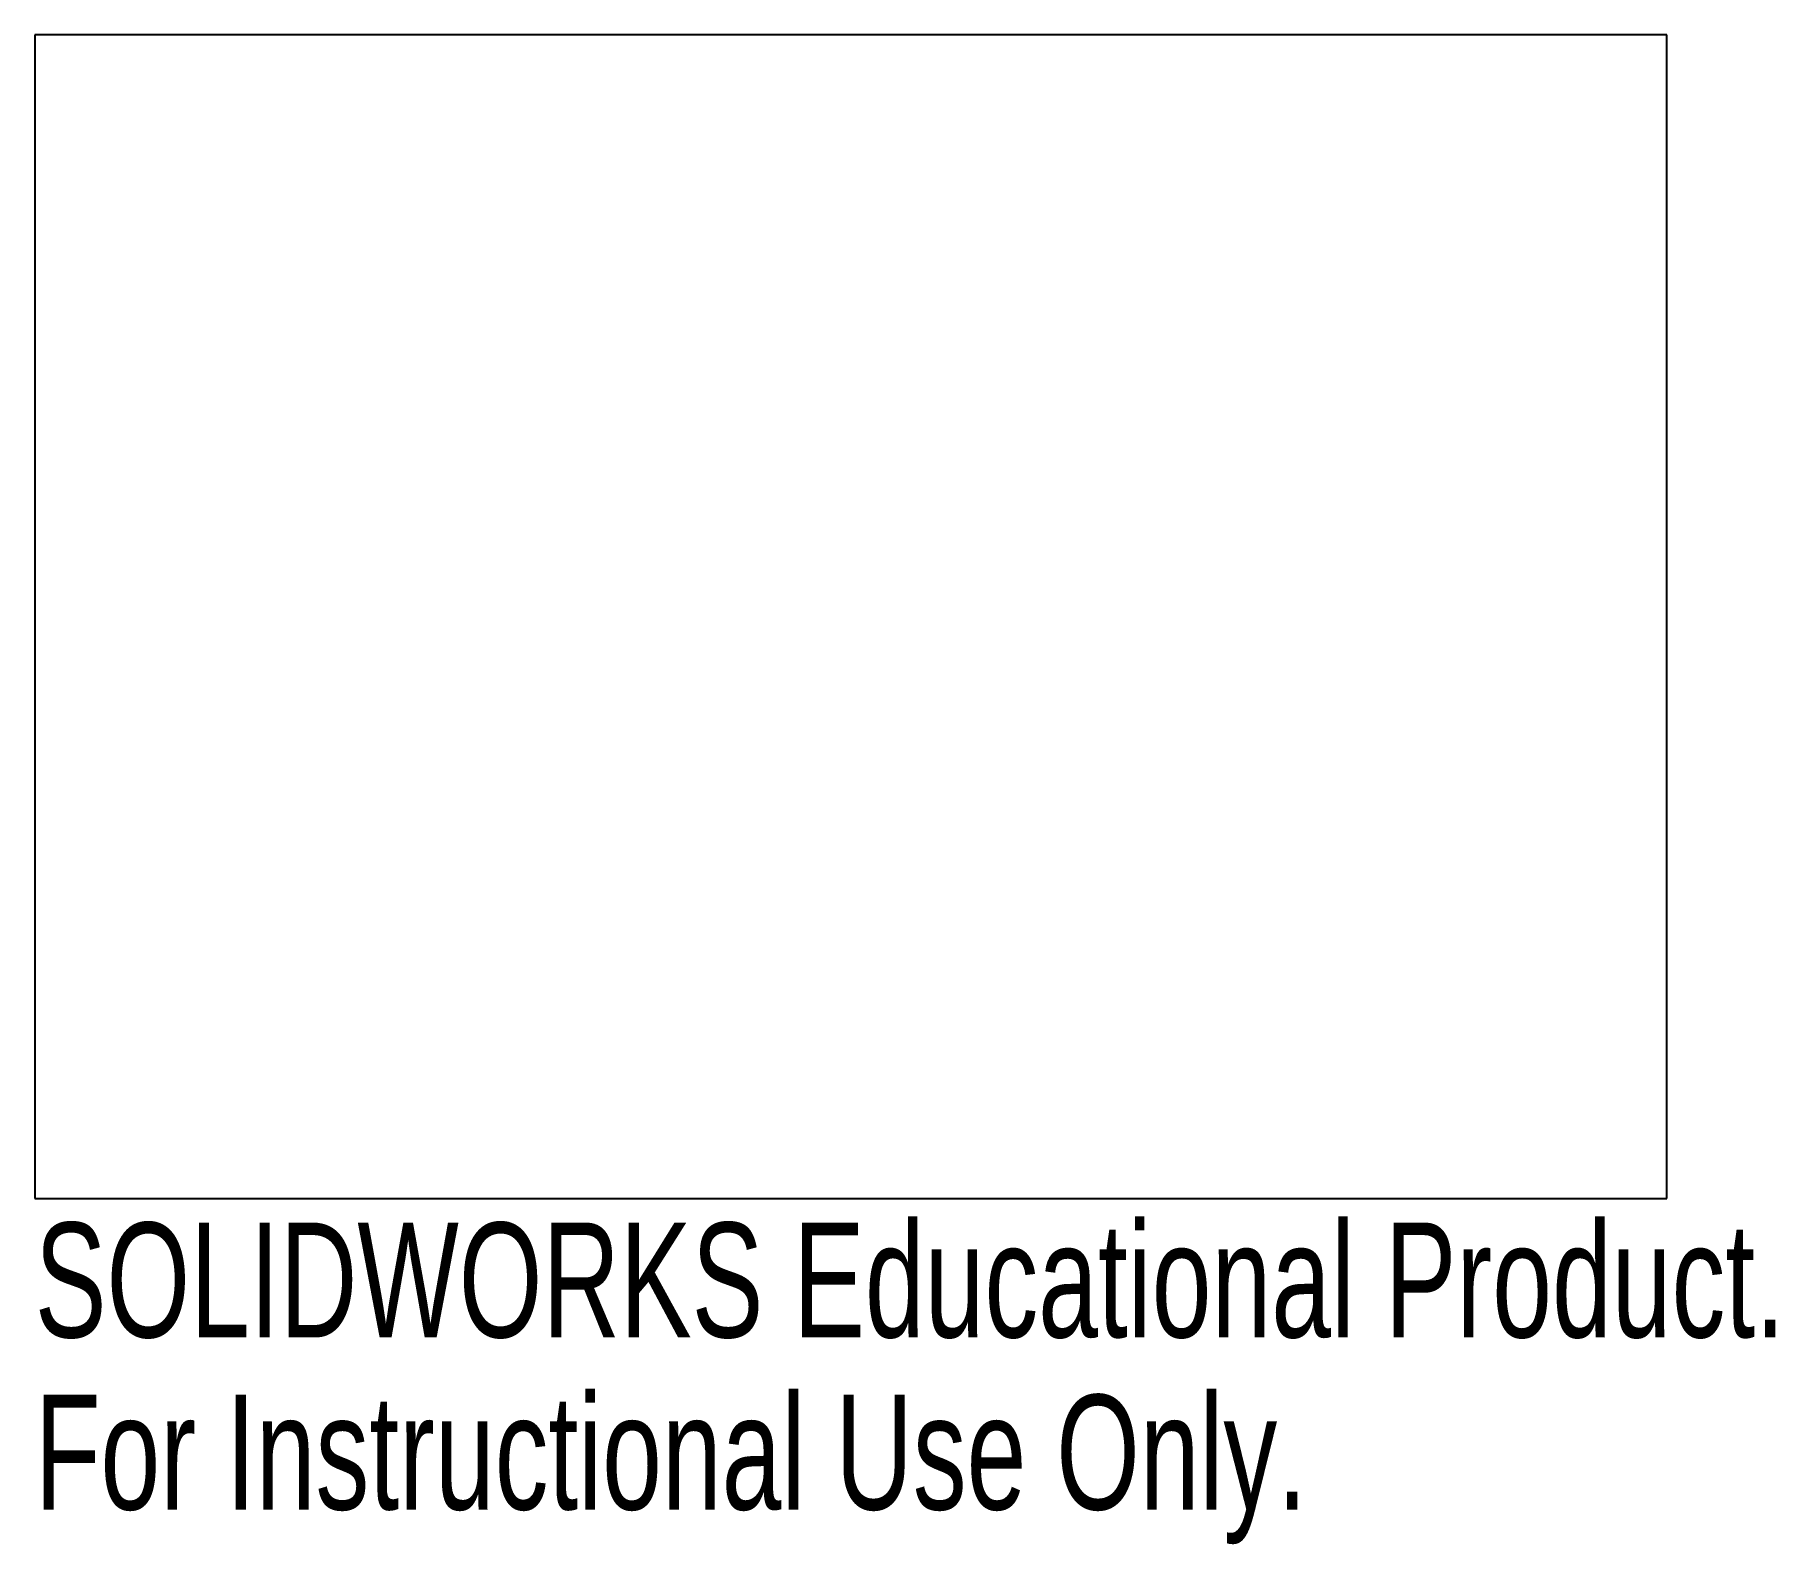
# Model space of a CAD drawing. Header units: inches. Extents: x -2.7 to 0.18, y -0.57 to 1.93.
import ezdxf

# ---------------------------------------------------------------- set-up
doc = ezdxf.new("R2010")
doc.units = ezdxf.units.IN
doc.header["$MEASUREMENT"] = 0
doc.styles.add('SLDTEXTSTYLE0', font='TXT', dxfattribs={"width": 0.7})

msp = doc.modelspace()

# ---------------------------------------------------------------- linework, layer by layer
at = {"color": 7, "linetype": 'Continuous', "lineweight": 25}
for p, q in [((-2.7047, 1.9291), (-2.7047, 0)), ((0, 1.9291), (-2.7047, 1.9291)), ((0, 0), (0, 1.9291)), ((-2.7047, 0), (0, 0))]:
    msp.add_line(p, q, dxfattribs=at)

# ---------------------------------------------------------------- texts
at = {"color": 7, "linetype": 'Continuous', "char_height": 0.1903, "attachment_point": 1, "style": 'SLDTEXTSTYLE0'}
for s, insert in [('SOLIDWORKS Educational Product.', (-2.7047, -0.0401)), ('For Instructional Use Only.', (-2.7047, -0.3256))]:
    msp.add_mtext(s, dxfattribs=dict(at, insert=insert))

doc.saveas('drawing.dxf')
